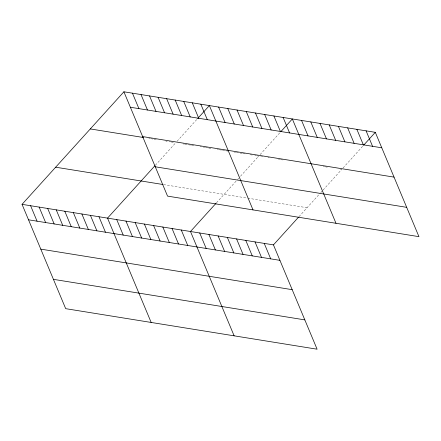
<?xml version="1.0" encoding="UTF-8"?>
<svg xmlns="http://www.w3.org/2000/svg" width="441" height="441" viewBox="0 0 441 441"><rect width="100%" height="100%" fill="white"/><g stroke="black" fill="none" stroke-linecap="round" stroke-linejoin="round"><path stroke-width="0.33" stroke-dasharray="2.21 1.65" d="M155.348 165.281L175.772 142.719M177.111 141.23L197.281 118.949M216.487 202.777L237.423 179.641M237.864 179.151L238.752 178.17M240.532 176.207L258.735 156.092M260.08 154.609L280.244 132.322M298.998 216.652L320.387 193.02M320.833 192.53L322.608 190.567M323.049 190.077L341.698 169.471L340.38 169.261M343.043 167.988L363.208 145.701M148.81 138.369L150.127 138.584M150.783 138.689L153.413 139.113M154.069 139.218L156.704 139.643M165.904 141.126L167.222 141.34M169.195 141.655L170.507 141.87M171.169 141.974L173.798 142.399M183.009 143.882L184.327 144.097M184.988 144.201L187.623 144.626M188.279 144.736L190.914 145.161M191.57 145.265L194.205 145.69M200.131 146.644L201.449 146.859M203.422 147.178L204.74 147.388M205.401 147.492L208.031 147.917M208.692 148.027L211.327 148.452M217.253 149.405L218.571 149.62M219.227 149.725L221.862 150.149M222.518 150.254L225.153 150.679M225.809 150.783L227.788 151.103M234.369 152.167L235.687 152.377M236.348 152.487L238.978 152.911M240.295 153.121L242.274 153.44M242.93 153.545L245.565 153.97M250.174 154.714L252.147 155.034M254.782 155.458L256.1 155.667M256.756 155.778L260.708 156.412M261.37 156.516L262.682 156.731M267.952 157.58L269.269 157.795M278.486 159.278L279.803 159.493M280.459 159.598L283.094 160.022M323.259 166.5L324.576 166.709M325.238 166.819L327.211 167.133M163.528 184.592L247.147 198.075M247.809 198.185L307.068 207.739"/><path stroke-width="0.66" d="M22.05 204.343L273.453 244.882L317.096 349.206L65.692 308.667L22.05 204.343L123.904 91.794L375.308 132.333L418.95 236.657L167.547 196.118L123.904 91.794M154.901 165.772L107.527 218.124L151.169 322.454M197.728 118.453L209.381 105.575L253.024 209.905M216.035 203.273L190.49 231.503L234.132 335.833M280.691 131.831L292.344 118.954L335.987 223.284M273.453 244.882L298.551 217.148M363.654 145.205L375.308 132.333M130.371 107.257L381.779 147.796M142.641 136.583L394.045 177.122M90.289 128.932L143.551 137.52M155.276 166.797L406.685 207.336M55.66 167.2L162.867 184.487M28.522 219.805L279.925 260.344M40.787 249.132L292.19 289.671M53.427 279.346L304.83 319.885M366.091 130.845L372.562 146.313M356.874 129.356L363.34 144.824M347.651 127.873L354.123 143.336M338.434 126.385L344.906 141.853M329.218 124.897L335.689 140.365M320.001 123.414L326.467 138.876M310.784 121.925L317.25 137.394M301.561 120.437L308.033 135.905M283.128 117.466L289.594 132.934M273.911 115.983L280.377 131.446M264.688 114.495L271.16 129.963M255.471 113.006L261.943 128.474M246.254 111.523L252.721 126.986M237.037 110.035L243.504 125.503M227.815 108.547L234.287 124.015M218.598 107.064L225.07 122.526M264.236 243.393L270.708 258.861M200.831 104.197L207.303 119.665M255.019 241.905L261.491 257.373M192.287 102.819L198.753 118.287M245.802 240.422L252.269 255.885M183.737 101.441L190.209 116.909M236.585 238.934L243.052 254.402M175.187 100.063L181.659 115.531M227.363 237.445L233.835 252.914M166.643 98.685L173.109 114.153M218.146 235.963L224.618 251.425M158.093 97.307L164.565 112.769M208.929 234.474L215.395 249.942M149.549 95.929L156.015 111.391M199.712 232.986L206.179 248.454M140.999 94.55L147.47 110.013M132.449 93.172L138.921 108.635M181.273 230.015L187.745 245.483M172.056 228.526L178.522 243.994M162.839 227.043L169.305 242.506M153.617 225.555L160.089 241.023M144.4 224.072L150.872 239.535M135.183 222.584L141.655 238.052M125.966 221.095L132.432 236.563M116.744 219.612L123.215 235.075M98.982 216.746L105.449 232.214M90.433 215.368L96.904 230.836M81.883 213.99L88.354 229.458M73.338 212.612L79.804 228.074M64.788 211.233L71.26 226.696M56.239 209.855L62.71 225.318M47.694 208.477L54.16 223.94M39.144 207.099L45.616 222.562M30.6 205.721L37.066 221.184"/></g></svg>
